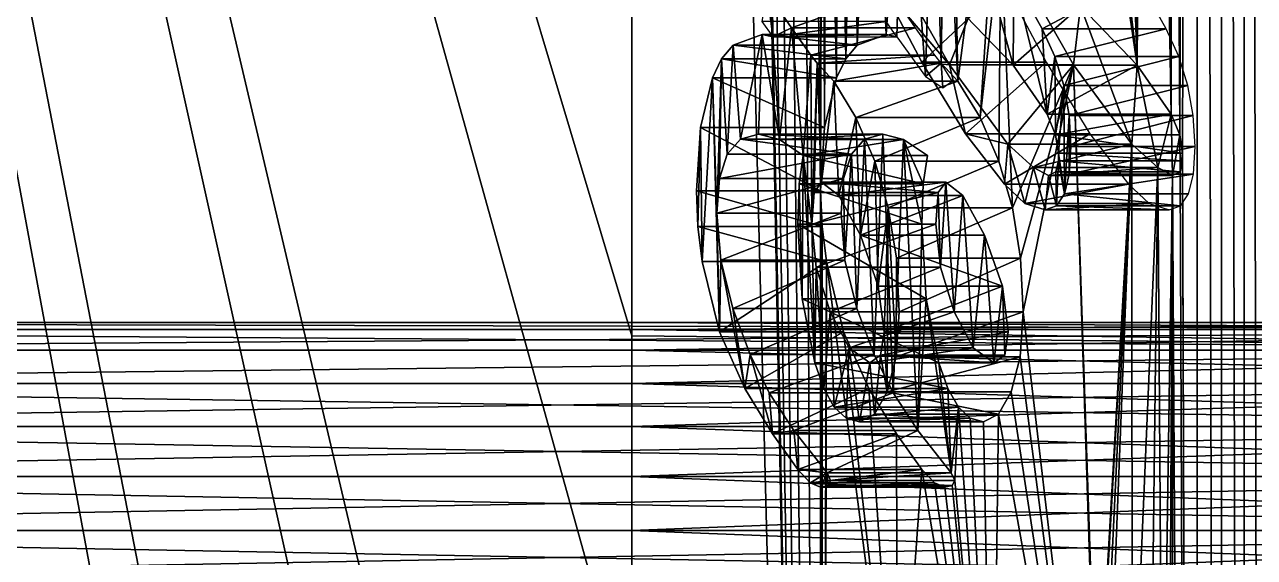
# Model space of a CAD drawing. Extents: x -32 to 32, y 0 to 66.2.
# Drawn here: x -14.38 to -5.51, y 27.93 to 31.77 of the extents above; entities that cross this region are included whole.
import ezdxf

# ---------------------------------------------------------------- set-up
doc = ezdxf.new("R2010")
doc.units = 0
doc.header["$MEASUREMENT"] = 0
doc.layers.add('STL2DXF', color=7, linetype='Continuous')

msp = doc.modelspace()

# ---------------------------------------------------------------- linework, layer by layer
at = {"layer": 'STL2DXF'}
for points in [[(-32, 0, 1), (0, 66.25, 1), (0, 0, 1)], [(0, 66.25, 1), (-32, 0, 1), (-32, 66.25, 1)], [(-21, 0, 20.125), (-10, 6.7224, 20.125), (-21, 66.25, 20.125)], [(-21, 66.25, 20.125), (-10, 6.7224, 20.125), (-10, 9.5276, 20.125)], [(-21, 66.25, 20.125), (-10, 9.5276, 20.125), (-10, 16.7224, 20.125)], [(-21, 66.25, 20.125), (-10, 16.7224, 20.125), (-10, 19.5276, 20.125)], [(-21, 66.25, 20.125), (-10, 19.5276, 20.125), (-10, 26.7224, 20.125)], [(-21, 66.25, 20.125), (-10, 26.7224, 20.125), (-10, 29.5276, 20.125)], [(-21, 66.25, 20.125), (-10, 29.5276, 20.125), (-10, 36.7224, 20.125)], [(-10, 0, 37.45), (-8.6315, 12.5972, 40.1869), (-10, 66.25, 37.45)], [(-10, 66.25, 37.45), (-8.6315, 12.5972, 40.1869), (-9.322, 49.4532, 38.8059)], [(-10, 66.25, 37.45), (-10, 48.125, 22.125), (-10, 0, 37.45)], [(-5.926, 66.0216, 45.598), (-6.1057, 54.7332, 45.2386), (-6.051, 30.9763, 45.348)], [(-5.926, 66.0216, 45.598), (-6.051, 30.9763, 45.348), (-6.0306, 30.8452, 45.3889)], [(-5.926, 66.0216, 45.598), (-6.0306, 30.8452, 45.3889), (-5.926, 0.2284, 45.598)], [(-5.926, 66.0216, 45.598), (-5.926, 0.2284, 45.598), (-5.75, 0.4019, 45.95)], [(-5.926, 66.0216, 45.598), (-5.75, 0.4019, 45.95), (-5.75, 65.8481, 45.95)], [(-5.75, 65.8481, 45.95), (-5.75, 0.4019, 45.95), (-5.5869, 0.6199, 46.2763)], [(-5.75, 65.8481, 45.95), (-5.5869, 0.6199, 46.2763), (-5.5869, 65.6301, 46.2763)], [(-5.5869, 65.6301, 46.2763), (-5.5869, 0.6199, 46.2763), (-5.4393, 0.8787, 46.5713)], [(-5.5869, 65.6301, 46.2763), (-5.4393, 0.8787, 46.5713), (-5.4393, 65.3713, 46.5713)], [(-6.1057, 53.7172, 45.2386), (-6.051, 30.9763, 45.348), (-6.1057, 54.7332, 45.2386)], [(-6.1057, 48.5172, 45.2386), (-6.051, 30.9763, 45.348), (-6.1057, 53.7172, 45.2386)], [(-9.322, 49.4532, 38.8059), (-8.6315, 12.5972, 40.1869), (-9.2997, 49.0552, 38.8506)], [(-9.2997, 49.0552, 38.8506), (-8.6315, 12.5972, 40.1869), (-9.2326, 48.6612, 38.9848)], [(-9.2326, 48.6612, 38.9848), (-8.6315, 12.5972, 40.1869), (-9.1315, 48.3012, 39.1869)], [(-6.1057, 42.5972, 45.2386), (-6.051, 30.9763, 45.348), (-6.1057, 48.5172, 45.2386)], [(-9.1315, 48.3012, 39.1869), (-8.6315, 12.5972, 40.1869), (-9.0001, 48.0052, 39.4499)], [(-10, 38.125, 22.125), (-10, 0, 37.45), (-10, 48.125, 22.125)], [(-9.0001, 48.0052, 39.4499), (-8.6315, 12.5972, 40.1869), (-8.8274, 47.7572, 39.7951)], [(-8.8274, 47.7572, 39.7951), (-8.6315, 12.5972, 40.1869), (-8.6387, 30.5732, 40.1726)], [(-8.6244, 39.0132, 40.2012), (-8.8274, 47.7572, 39.7951), (-8.6387, 30.5732, 40.1726)], [(-6.1057, 40.7812, 45.2386), (-6.051, 30.9763, 45.348), (-6.1057, 42.5972, 45.2386)], [(-6.2926, 41.1572, 44.8648), (-6.4742, 37.2852, 44.5016), (-6.3579, 31.4792, 44.7342)], [(-6.2926, 41.1572, 44.8648), (-6.3579, 31.4792, 44.7342), (-6.1124, 31.1257, 45.2252)], [(-6.2926, 41.1572, 44.8648), (-6.1124, 31.1257, 45.2252), (-6.1057, 40.7812, 45.2386)], [(-6.1057, 40.7812, 45.2386), (-6.1124, 31.1257, 45.2252), (-6.051, 30.9763, 45.348)], [(-8.6244, 39.0132, 40.2012), (-8.6387, 30.5732, 40.1726), (-8.6244, 35.0132, 40.2012)], [(-10, 18.125, 22.125), (-10, 0, 37.45), (-10, 38.125, 22.125)], [(-10, 37.7368, 22.0739), (-10, 28.125, 22.125), (-10, 38.125, 22.125)], [(-10, 38.125, 22.125), (-10, 28.125, 22.125), (-10, 18.125, 22.125)], [(-10, 37.375, 21.924), (-10, 28.5132, 22.0739), (-10, 37.7368, 22.0739)], [(-10, 37.7368, 22.0739), (-10, 28.5132, 22.0739), (-10, 28.125, 22.125)], [(-10, 37.0643, 21.6857), (-10, 28.875, 21.924), (-10, 37.375, 21.924)], [(-10, 37.375, 21.924), (-10, 28.875, 21.924), (-10, 28.5132, 22.0739)], [(-6.4831, 37.1312, 44.4837), (-6.3579, 31.4792, 44.7342), (-6.4742, 37.2852, 44.5016)], [(-10, 36.826, 21.375), (-10, 29.424, 21.375), (-10, 37.0643, 21.6857)], [(-10, 37.0643, 21.6857), (-10, 29.424, 21.375), (-10, 29.1857, 21.6857)], [(-10, 37.0643, 21.6857), (-10, 29.1857, 21.6857), (-10, 28.875, 21.924)], [(-6.51, 37.0212, 44.4301), (-6.3579, 31.4792, 44.7342), (-6.4831, 37.1312, 44.4837)], [(-6.5529, 33.1652, 44.3442), (-6.3579, 31.4792, 44.7342), (-6.5511, 36.9552, 44.3478)], [(-6.5511, 36.9552, 44.3478), (-6.3579, 31.4792, 44.7342), (-6.51, 37.0212, 44.4301)], [(-10, 36.6761, 21.0132), (-10, 29.424, 21.375), (-10, 36.826, 21.375)], [(-10, 29.5739, 20.2368), (-10, 36.7224, 20.125), (-10, 29.5276, 20.125)], [(-10, 36.7224, 20.125), (-10, 29.5739, 20.2368), (-10, 36.6761, 20.2368)], [(-10, 36.6761, 20.2368), (-10, 29.5739, 20.2368), (-10, 29.625, 20.625)], [(-10, 36.6761, 20.2368), (-10, 29.625, 20.625), (-10, 36.625, 20.625)], [(-10, 36.625, 20.625), (-10, 29.5739, 21.0132), (-10, 36.6761, 21.0132)], [(-10, 36.6761, 21.0132), (-10, 29.5739, 21.0132), (-10, 29.424, 21.375)], [(-10, 36.625, 20.625), (-10, 29.625, 20.625), (-10, 29.5739, 21.0132)], [(-8.6101, 31.0292, 40.2298), (-8.6244, 35.0132, 40.2012), (-8.6387, 30.5732, 40.1726)], [(-8.6244, 35.0132, 40.2012), (-8.6101, 31.0292, 40.2298), (-8.5967, 34.7512, 40.2567)], [(-8.5967, 34.7512, 40.2567), (-8.6101, 31.0292, 40.2298), (-8.5242, 31.3892, 40.4016)], [(-8.5967, 34.7512, 40.2567), (-8.5242, 31.3892, 40.4016), (-8.5135, 34.4612, 40.423)], [(-8.5135, 34.4612, 40.423), (-8.5242, 31.3892, 40.4016), (-8.4576, 31.5257, 40.5348)], [(-8.5135, 34.4612, 40.423), (-8.4576, 31.5257, 40.5348), (-8.3981, 34.1792, 40.6538)], [(-8.3981, 34.1792, 40.6538), (-8.4576, 31.5257, 40.5348), (-8.3757, 31.6232, 40.6985)], [(-8.3981, 34.1792, 40.6538), (-8.3757, 31.6232, 40.6985), (-8.2738, 33.9412, 40.9024)], [(-7.2863, 34.1572, 42.8773), (-7.687, 33.3252, 42.0759), (-7.6492, 31.3637, 42.1515)], [(-7.2863, 34.1572, 42.8773), (-7.6492, 31.3637, 42.1515), (-7.4903, 31.1012, 42.4695)], [(-7.2863, 34.1572, 42.8773), (-7.4903, 31.1012, 42.4695), (-7.34, 32.4052, 42.77)], [(-8.2738, 33.9412, 40.9024), (-8.3757, 31.6232, 40.6985), (-8.1664, 31.7012, 41.1171)], [(-8.2738, 33.9412, 40.9024), (-8.1664, 31.7012, 41.1171), (-8.0358, 33.5841, 41.3783)], [(-8.0358, 33.5841, 41.3783), (-8.1664, 31.7012, 41.1171), (-8.0888, 31.6849, 41.2724)], [(-8.0358, 33.5841, 41.3783), (-8.0888, 31.6849, 41.2724), (-7.8838, 31.3972, 41.6824)], [(-8.0358, 33.5841, 41.3783), (-7.8838, 31.3972, 41.6824), (-7.8284, 33.3217, 41.7933)], [(-7.8284, 33.3217, 41.7933), (-7.8838, 31.3972, 41.6824), (-7.7693, 31.4932, 41.9114)], [(-7.7693, 31.4932, 41.9114), (-7.7443, 33.2772, 41.9614), (-7.8284, 33.3217, 41.7933)], [(-7.7443, 33.2772, 41.9614), (-7.6492, 31.3637, 42.1515), (-7.687, 33.3252, 42.0759)], [(-6.6374, 33.3672, 44.1752), (-6.7671, 31.9057, 43.9158), (-6.3579, 31.4792, 44.7342)], [(-6.6374, 33.3672, 44.1752), (-6.3579, 31.4792, 44.7342), (-6.5529, 33.1652, 44.3442)], [(-7.7443, 33.2772, 41.9614), (-7.7693, 31.4932, 41.9114), (-7.6492, 31.3637, 42.1515)], [(-7.5153, 32.4452, 44.6555), (-7.6615, 31.9057, 44.363), (-7.2523, 31.4792, 45.1814)], [(-7.5153, 32.4452, 44.6555), (-7.2523, 31.4792, 45.1814), (-7.247, 32.1092, 45.1921)], [(-7.7103, 31.4832, 44.2655), (-7.34, 32.4052, 42.77), (-8.2344, 32.4052, 43.2172)], [(-8.2344, 32.4052, 43.2172), (-8.2058, 32.0632, 43.2745), (-7.7103, 31.4832, 44.2655)], [(-7.34, 32.4052, 42.77), (-7.7103, 31.4832, 44.2655), (-6.8159, 31.4832, 43.8183)], [(-7.34, 32.4052, 42.77), (-7.4903, 31.1012, 42.4695), (-7.3541, 30.7887, 42.7418)], [(-7.2568, 30.4512, 42.9364), (-7.34, 32.4052, 42.77), (-7.3541, 30.7887, 42.7418)], [(-7.34, 32.4052, 42.77), (-7.2568, 30.4512, 42.9364), (-6.8159, 31.4832, 43.8183)], [(-6.8159, 31.4832, 43.8183), (-6.7671, 31.9057, 43.9158), (-7.34, 32.4052, 42.77)], [(-7.247, 32.1092, 45.1921), (-7.2523, 31.4792, 45.1814), (-7.0068, 31.1257, 45.6724)], [(-7.043, 31.7412, 45.6), (-6.3525, 32.1092, 44.7449), (-7.247, 32.1092, 45.1921)], [(-7.247, 32.1092, 45.1921), (-7.0068, 31.1257, 45.6724), (-7.043, 31.7412, 45.6)], [(-6.3525, 32.1092, 44.7449), (-7.043, 31.7412, 45.6), (-6.1486, 31.7412, 45.1528)], [(-9.0251, 32.0052, 41.6359), (-9.0618, 31.7952, 41.5625), (-8.9832, 31.6849, 41.7196)], [(-8.8498, 31.7492, 41.9865), (-8.1307, 32.0052, 41.1887), (-9.0251, 32.0052, 41.6359)], [(-9.0251, 32.0052, 41.6359), (-8.9832, 31.6849, 41.7196), (-8.8498, 31.7492, 41.9865)], [(-8.1307, 32.0052, 41.1887), (-8.8498, 31.7492, 41.9865), (-7.9554, 31.7492, 41.5393)], [(-7.3114, 32.0632, 42.8273), (-7.9088, 31.5012, 43.8684), (-8.2058, 32.0632, 43.2745)], [(-7.7103, 31.4832, 44.2655), (-8.2058, 32.0632, 43.2745), (-7.9088, 31.5012, 43.8684)], [(-7.9088, 31.5012, 43.8684), (-7.3114, 32.0632, 42.8273), (-7.0144, 31.5012, 43.4212)], [(-6.7671, 31.9057, 43.9158), (-7.2523, 31.4792, 45.1814), (-7.6615, 31.9057, 44.363)], [(-7.2523, 31.4792, 45.1814), (-6.7671, 31.9057, 43.9158), (-6.3579, 31.4792, 44.7342)], [(-6.7671, 31.9057, 43.9158), (-6.8159, 31.4832, 43.8183), (-6.3955, 30.9092, 44.659)], [(-6.7671, 31.9057, 43.9158), (-6.3955, 30.9092, 44.659), (-6.3579, 31.4792, 44.7342)], [(-8.9832, 31.6849, 41.7196), (-8.1673, 31.7952, 41.1153), (-9.0618, 31.7952, 41.5625)], [(-8.1673, 31.7952, 41.1153), (-8.9832, 31.6849, 41.7196), (-8.0888, 31.6849, 41.2724)], [(-8.8498, 31.7492, 41.9865), (-8.9832, 31.6849, 41.7196), (-8.9357, 30.9432, 41.8148)], [(-8.8498, 31.7492, 41.9865), (-8.9357, 30.9432, 41.8148), (-8.7639, 30.8292, 42.1582)], [(-8.7094, 31.5512, 42.2673), (-7.9554, 31.7492, 41.5393), (-8.8498, 31.7492, 41.9865)], [(-8.8498, 31.7492, 41.9865), (-8.7639, 30.8292, 42.1582), (-8.7094, 31.5512, 42.2673)], [(-7.9554, 31.7492, 41.5393), (-8.7094, 31.5512, 42.2673), (-7.8149, 31.5512, 41.8201)], [(-6.9523, 31.5412, 45.7815), (-6.1486, 31.7412, 45.1528), (-7.043, 31.7412, 45.6)], [(-7.043, 31.7412, 45.6), (-7.0068, 31.1257, 45.6724), (-6.9523, 31.5412, 45.7815)], [(-6.1486, 31.7412, 45.1528), (-6.9523, 31.5412, 45.7815), (-6.0578, 31.5412, 45.3343)], [(-9.0609, 31.7012, 41.5643), (-8.3757, 31.6232, 40.6985), (-9.2702, 31.6232, 41.1457)], [(-9.2702, 31.6232, 41.1457), (-9.2174, 30.9457, 41.2513), (-9.0609, 31.7012, 41.5643)], [(-9.0609, 31.7012, 41.5643), (-9.2174, 30.9457, 41.2513), (-9.0859, 30.9812, 41.5142)], [(-9.0609, 31.7012, 41.5643), (-9.0859, 30.9812, 41.5142), (-8.9357, 30.9432, 41.8148)], [(-8.3757, 31.6232, 40.6985), (-9.0609, 31.7012, 41.5643), (-8.1664, 31.7012, 41.1171)], [(-8.9832, 31.6849, 41.7196), (-8.1664, 31.7012, 41.1171), (-9.0609, 31.7012, 41.5643)], [(-9.0609, 31.7012, 41.5643), (-8.9357, 30.9432, 41.8148), (-8.9832, 31.6849, 41.7196)], [(-8.1664, 31.7012, 41.1171), (-8.9832, 31.6849, 41.7196), (-8.0888, 31.6849, 41.2724)], [(-9.2702, 31.6232, 41.1457), (-8.4576, 31.5257, 40.5348), (-9.352, 31.5257, 40.9821)], [(-9.352, 31.5257, 40.9821), (-9.3113, 30.8392, 41.0634), (-9.2702, 31.6232, 41.1457)], [(-9.2702, 31.6232, 41.1457), (-9.3113, 30.8392, 41.0634), (-9.2174, 30.9457, 41.2513)], [(-8.4576, 31.5257, 40.5348), (-9.2702, 31.6232, 41.1457), (-8.3757, 31.6232, 40.6985)], [(-8.7639, 30.8292, 42.1582), (-8.7031, 30.3332, 42.2799), (-8.7094, 31.5512, 42.2673)], [(-8.6637, 31.4932, 42.3586), (-7.8149, 31.5512, 41.8201), (-8.7094, 31.5512, 42.2673)], [(-8.7031, 30.3332, 42.2799), (-8.6637, 31.4932, 42.3586), (-8.7094, 31.5512, 42.2673)], [(-7.8149, 31.5512, 41.8201), (-8.6637, 31.4932, 42.3586), (-7.7693, 31.4932, 41.9114)], [(-9.352, 31.5257, 40.9821), (-8.5242, 31.3892, 40.4016), (-9.4186, 31.3892, 40.8488)], [(-9.3864, 30.4132, 40.9132), (-9.352, 31.5257, 40.9821), (-9.4186, 31.3892, 40.8488)], [(-9.352, 31.5257, 40.9821), (-9.3864, 30.4132, 40.9132), (-9.3677, 30.6617, 40.9507)], [(-9.352, 31.5257, 40.9821), (-9.3677, 30.6617, 40.9507), (-9.3113, 30.8392, 41.0634)], [(-8.5242, 31.3892, 40.4016), (-9.352, 31.5257, 40.9821), (-8.4576, 31.5257, 40.5348)], [(-8.6637, 31.4932, 42.3586), (-8.7031, 30.3332, 42.2799), (-8.6852, 30.5612, 42.3156)], [(-8.6637, 31.4932, 42.3586), (-8.6852, 30.5612, 42.3156), (-8.6315, 30.6372, 42.423)], [(-8.5437, 31.3637, 42.5987), (-7.7693, 31.4932, 41.9114), (-8.6637, 31.4932, 42.3586)], [(-8.6637, 31.4932, 42.3586), (-8.6315, 30.6372, 42.423), (-8.5437, 31.3637, 42.5987)], [(-7.7693, 31.4932, 41.9114), (-8.5437, 31.3637, 42.5987), (-7.6492, 31.3637, 42.1515)], [(-7.0144, 31.5012, 43.4212), (-7.594, 30.9852, 44.498), (-7.9088, 31.5012, 43.8684)], [(-7.7103, 31.4832, 44.2655), (-7.9088, 31.5012, 43.8684), (-7.594, 30.9852, 44.498)], [(-7.7693, 31.4932, 41.9114), (-7.8838, 31.3972, 41.6824), (-7.7586, 31.3172, 41.9328)], [(-7.7693, 31.4932, 41.9114), (-7.7586, 31.3172, 41.9328), (-7.6906, 31.3652, 42.0688)], [(-7.2899, 30.9092, 45.1063), (-6.8159, 31.4832, 43.8183), (-7.7103, 31.4832, 44.2655)], [(-7.7103, 31.4832, 44.2655), (-7.594, 30.9852, 44.498), (-7.2899, 30.9092, 45.1063)], [(-7.594, 30.9852, 44.498), (-7.0144, 31.5012, 43.4212), (-6.6996, 30.9852, 44.0508)], [(-6.8159, 31.4832, 43.8183), (-7.2899, 30.9092, 45.1063), (-6.3955, 30.9092, 44.659)], [(-6.8159, 31.4832, 43.8183), (-7.2568, 30.4512, 42.9364), (-7.1985, 30.0887, 43.0531)], [(-6.3579, 31.4792, 44.7342), (-7.0068, 31.1257, 45.6724), (-7.2523, 31.4792, 45.1814)], [(-6.8159, 31.4832, 43.8183), (-7.1985, 30.0887, 43.0531), (-7.179, 29.7012, 43.092)], [(-7.179, 29.7012, 43.092), (-6.5985, 24.7512, 44.253), (-6.8159, 31.4832, 43.8183)], [(-6.9523, 31.5412, 45.7815), (-7.0068, 31.1257, 45.6724), (-6.9454, 30.9763, 45.7952)], [(-7.0068, 31.1257, 45.6724), (-6.3579, 31.4792, 44.7342), (-6.1124, 31.1257, 45.2252)], [(-6.8874, 31.3332, 45.9112), (-6.0578, 31.5412, 45.3343), (-6.9523, 31.5412, 45.7815)], [(-6.9523, 31.5412, 45.7815), (-6.9454, 30.9763, 45.7952), (-6.8874, 31.3332, 45.9112)], [(-6.0578, 31.5412, 45.3343), (-6.8874, 31.3332, 45.9112), (-5.993, 31.3332, 45.464)], [(-6.6495, 26.5252, 44.151), (-6.3955, 30.9092, 44.659), (-6.8159, 31.4832, 43.8183)], [(-6.8159, 31.4832, 43.8183), (-6.5985, 24.7512, 44.253), (-6.6495, 26.5252, 44.151)], [(-6.3579, 31.4792, 44.7342), (-6.3955, 30.9092, 44.659), (-6.2094, 30.7412, 45.0311)], [(-6.3579, 31.4792, 44.7342), (-6.2094, 30.7412, 45.0311), (-6.1124, 31.1257, 45.2252)], [(-9.4186, 31.3892, 40.8488), (-8.6101, 31.0292, 40.2298), (-9.5045, 31.0292, 40.6771)], [(-9.5045, 31.0292, 40.6771), (-9.492, 30.0632, 40.7021), (-9.4186, 31.3892, 40.8488)], [(-9.4186, 31.3892, 40.8488), (-9.492, 30.0632, 40.7021), (-9.3686, 29.5572, 40.949)], [(-8.6101, 31.0292, 40.2298), (-9.4186, 31.3892, 40.8488), (-8.5242, 31.3892, 40.4016)], [(-9.4186, 31.3892, 40.8488), (-9.3686, 29.5572, 40.949), (-9.3864, 30.4132, 40.9132)], [(-8.5437, 31.3637, 42.5987), (-8.6315, 30.6372, 42.423), (-8.5081, 30.5412, 42.6698)], [(-8.3847, 31.1012, 42.9167), (-7.6492, 31.3637, 42.1515), (-8.5437, 31.3637, 42.5987)], [(-8.5437, 31.3637, 42.5987), (-8.5081, 30.5412, 42.6698), (-8.3847, 31.1012, 42.9167)], [(-7.6492, 31.3637, 42.1515), (-8.3847, 31.1012, 42.9167), (-7.4903, 31.1012, 42.4695)], [(-6.8874, 31.3332, 45.9112), (-6.9454, 30.9763, 45.7952), (-6.925, 30.8452, 45.8361)], [(-6.925, 30.8452, 45.8361), (-6.882, 30.5512, 45.922), (-6.8874, 31.3332, 45.9112)], [(-6.8485, 31.1172, 45.9891), (-5.993, 31.3332, 45.464), (-6.8874, 31.3332, 45.9112)], [(-6.8874, 31.3332, 45.9112), (-6.882, 30.5512, 45.922), (-6.8485, 31.1172, 45.9891)], [(-5.993, 31.3332, 45.464), (-6.8485, 31.1172, 45.9891), (-5.9541, 31.1172, 45.5418)], [(-6.1124, 31.1257, 45.2252), (-6.9454, 30.9763, 45.7952), (-7.0068, 31.1257, 45.6724)], [(-6.9454, 30.9763, 45.7952), (-6.1124, 31.1257, 45.2252), (-6.051, 30.9763, 45.348)], [(-6.8485, 31.1172, 45.9891), (-6.882, 30.5512, 45.922), (-6.8472, 30.6937, 45.9917)], [(-6.8355, 30.8932, 46.015), (-5.9541, 31.1172, 45.5418), (-6.8485, 31.1172, 45.9891)], [(-6.8485, 31.1172, 45.9891), (-6.8472, 30.6937, 45.9917), (-6.8355, 30.8932, 46.015)], [(-5.9541, 31.1172, 45.5418), (-6.8355, 30.8932, 46.015), (-5.9411, 30.8932, 45.5678)], [(-6.1124, 31.1257, 45.2252), (-6.2094, 30.7412, 45.0311), (-6.1021, 30.6852, 45.2458)], [(-6.1124, 31.1257, 45.2252), (-6.1021, 30.6852, 45.2458), (-6.051, 30.9763, 45.348)], [(-9.5045, 31.0292, 40.6771), (-8.6387, 30.5732, 40.1726), (-9.5331, 30.5732, 40.6198)], [(-9.5228, 30.3177, 40.6404), (-9.5045, 31.0292, 40.6771), (-9.5331, 30.5732, 40.6198)], [(-9.5045, 31.0292, 40.6771), (-9.5228, 30.3177, 40.6404), (-9.492, 30.0632, 40.7021)], [(-8.6387, 30.5732, 40.1726), (-9.5045, 31.0292, 40.6771), (-8.6101, 31.0292, 40.2298)], [(-8.3847, 31.1012, 42.9167), (-8.5081, 30.5412, 42.6698), (-8.3525, 30.2532, 42.9811)], [(-8.2485, 30.7887, 43.1891), (-7.4903, 31.1012, 42.4695), (-8.3847, 31.1012, 42.9167)], [(-8.3847, 31.1012, 42.9167), (-8.3525, 30.2532, 42.9811), (-8.2485, 30.7887, 43.1891)], [(-7.4903, 31.1012, 42.4695), (-8.2485, 30.7887, 43.1891), (-7.3541, 30.7887, 42.7418)], [(-8.4169, 30.8392, 40.6162), (-9.2174, 30.9457, 41.2513), (-9.3113, 30.8392, 41.0634)], [(-8.323, 30.9457, 40.8041), (-9.0859, 30.9812, 41.5142), (-9.2174, 30.9457, 41.2513)], [(-9.2174, 30.9457, 41.2513), (-8.4169, 30.8392, 40.6162), (-8.323, 30.9457, 40.8041)], [(-8.1915, 30.9812, 41.067), (-8.9357, 30.9432, 41.8148), (-9.0859, 30.9812, 41.5142)], [(-9.0859, 30.9812, 41.5142), (-8.323, 30.9457, 40.8041), (-8.1915, 30.9812, 41.067)], [(-8.9357, 30.9432, 41.8148), (-8.1915, 30.9812, 41.067), (-8.0412, 30.9432, 41.3675)], [(-8.0412, 30.9432, 41.3675), (-8.7639, 30.8292, 42.1582), (-8.9357, 30.9432, 41.8148)], [(-8.7639, 30.8292, 42.1582), (-8.0412, 30.9432, 41.3675), (-7.8695, 30.8292, 41.711)], [(-8.4169, 30.8392, 40.6162), (-8.3775, 29.7252, 40.6949), (-8.323, 30.9457, 40.8041)], [(-8.323, 30.9457, 40.8041), (-8.3775, 29.7252, 40.6949), (-8.2532, 29.3932, 40.9436)], [(-8.323, 30.9457, 40.8041), (-8.2532, 29.3932, 40.9436), (-8.1915, 30.9812, 41.067)], [(-8.1915, 30.9812, 41.067), (-8.2532, 29.3932, 40.9436), (-8.1164, 29.1172, 41.2173)], [(-8.1915, 30.9812, 41.067), (-8.1164, 29.1172, 41.2173), (-8.0412, 30.9432, 41.3675)], [(-8.0412, 30.9432, 41.3675), (-8.1164, 29.1172, 41.2173), (-7.9384, 28.8452, 41.5733)], [(-8.0412, 30.9432, 41.3675), (-7.9384, 28.8452, 41.5733), (-7.9088, 30.3332, 41.6323)], [(-8.0412, 30.9432, 41.3675), (-7.9088, 30.3332, 41.6323), (-7.899, 30.6252, 41.652)], [(-8.0412, 30.9432, 41.3675), (-7.899, 30.6252, 41.652), (-7.8695, 30.8292, 41.711)], [(-6.6996, 30.9852, 44.0508), (-7.3149, 30.6212, 45.0562), (-7.594, 30.9852, 44.498)], [(-7.2899, 30.9092, 45.1063), (-7.594, 30.9852, 44.498), (-7.3149, 30.6212, 45.0562)], [(-7.3149, 30.6212, 45.0562), (-6.6996, 30.9852, 44.0508), (-6.4205, 30.6212, 44.609)], [(-6.9454, 30.9763, 45.7952), (-6.0306, 30.8452, 45.3889), (-6.925, 30.8452, 45.8361)], [(-6.0306, 30.8452, 45.3889), (-6.9454, 30.9763, 45.7952), (-6.051, 30.9763, 45.348)], [(-6.051, 30.9763, 45.348), (-6.1021, 30.6852, 45.2458), (-6.0484, 30.7112, 45.3531)], [(-6.051, 30.9763, 45.348), (-6.0484, 30.7112, 45.3531), (-6.0306, 30.8452, 45.3889)], [(-7.2899, 30.9092, 45.1063), (-7.3149, 30.6212, 45.0562), (-7.1665, 30.4832, 45.3531)], [(-7.1039, 30.7412, 45.4783), (-6.3955, 30.9092, 44.659), (-7.2899, 30.9092, 45.1063)], [(-7.2899, 30.9092, 45.1063), (-7.1665, 30.4832, 45.3531), (-7.1039, 30.7412, 45.4783)], [(-6.3955, 30.9092, 44.659), (-7.1039, 30.7412, 45.4783), (-6.2094, 30.7412, 45.0311)], [(-6.925, 30.8452, 45.8361), (-6.0306, 30.7892, 45.3889), (-6.925, 30.7892, 45.8361)], [(-6.0306, 30.7892, 45.3889), (-6.925, 30.8452, 45.8361), (-6.0306, 30.8452, 45.3889)], [(-6.925, 30.7892, 45.8361), (-6.882, 30.5512, 45.922), (-6.925, 30.8452, 45.8361)], [(-5.9411, 30.8932, 45.5678), (-6.8472, 30.6937, 45.9917), (-5.9527, 30.6937, 45.5445)], [(-6.8472, 30.6937, 45.9917), (-5.9411, 30.8932, 45.5678), (-6.8355, 30.8932, 46.015)], [(-6.3955, 30.9092, 44.659), (-6.6495, 26.5252, 44.151), (-6.6379, 26.5792, 44.1743)], [(-6.3955, 30.9092, 44.659), (-6.6379, 26.5792, 44.1743), (-6.603, 26.5972, 44.244)], [(-6.3955, 30.9092, 44.659), (-6.603, 26.5972, 44.244), (-6.5672, 26.5812, 44.3156)], [(-6.3955, 30.9092, 44.659), (-6.5672, 26.5812, 44.3156), (-6.3928, 26.3952, 44.6644)], [(-6.3955, 30.9092, 44.659), (-6.3928, 26.3952, 44.6644), (-6.2094, 30.7412, 45.0311)], [(-6.0306, 30.8452, 45.3889), (-6.0484, 30.7112, 45.3531), (-6.0306, 30.7892, 45.3889)], [(-6.0306, 30.7892, 45.3889), (-5.926, 0.2284, 45.598), (-6.0306, 30.8452, 45.3889)], [(-8.4169, 30.8392, 40.6162), (-9.3677, 30.6617, 40.9507), (-8.4732, 30.6617, 40.5035)], [(-9.3677, 30.6617, 40.9507), (-8.4169, 30.8392, 40.6162), (-9.3113, 30.8392, 41.0634)], [(-8.7639, 30.8292, 42.1582), (-7.899, 30.6252, 41.652), (-8.7934, 30.6252, 42.0992)], [(-8.7934, 30.6252, 42.0992), (-8.7729, 29.7952, 42.1403), (-8.7639, 30.8292, 42.1582)], [(-8.7639, 30.8292, 42.1582), (-8.7729, 29.7952, 42.1403), (-8.6816, 29.3332, 42.3228)], [(-7.899, 30.6252, 41.652), (-8.7639, 30.8292, 42.1582), (-7.8695, 30.8292, 41.711)], [(-8.7639, 30.8292, 42.1582), (-8.6816, 29.3332, 42.3228), (-8.7031, 30.3332, 42.2799)], [(-8.4732, 30.6617, 40.5035), (-8.4634, 30.0732, 40.5232), (-8.4169, 30.8392, 40.6162)], [(-8.4169, 30.8392, 40.6162), (-8.4634, 30.0732, 40.5232), (-8.3775, 29.7252, 40.6949)], [(-8.2485, 30.7887, 43.1891), (-8.3525, 30.2532, 42.9811), (-8.2237, 29.8872, 43.2387)], [(-8.1512, 30.4512, 43.3836), (-7.3541, 30.7887, 42.7418), (-8.2485, 30.7887, 43.1891)], [(-8.2485, 30.7887, 43.1891), (-8.2237, 29.8872, 43.2387), (-8.1512, 30.4512, 43.3836)], [(-7.3541, 30.7887, 42.7418), (-8.1512, 30.4512, 43.3836), (-7.2568, 30.4512, 42.9364)], [(-6.925, 30.7892, 45.8361), (-6.0484, 30.7112, 45.3531), (-6.9429, 30.7112, 45.8003)], [(-6.9429, 30.7112, 45.8003), (-6.9402, 30.4657, 45.8057), (-6.925, 30.7892, 45.8361)], [(-6.925, 30.7892, 45.8361), (-6.9402, 30.4657, 45.8057), (-6.882, 30.5512, 45.922)], [(-6.0484, 30.7112, 45.3531), (-6.925, 30.7892, 45.8361), (-6.0306, 30.7892, 45.3889)], [(-6.0484, 30.7112, 45.3531), (-5.926, 0.2284, 45.598), (-6.0306, 30.7892, 45.3889)], [(-7.1039, 30.7412, 45.4783), (-7.1665, 30.4832, 45.3531), (-7.0216, 30.4372, 45.6429)], [(-6.9965, 30.6852, 45.693), (-6.2094, 30.7412, 45.0311), (-7.1039, 30.7412, 45.4783)], [(-7.1039, 30.7412, 45.4783), (-7.0216, 30.4372, 45.6429), (-6.9965, 30.6852, 45.693)], [(-6.9965, 30.6852, 45.693), (-7.0216, 30.4372, 45.6429), (-6.9402, 30.4657, 45.8057)], [(-6.2094, 30.7412, 45.0311), (-6.9965, 30.6852, 45.693), (-6.1021, 30.6852, 45.2458)], [(-6.9429, 30.7112, 45.8003), (-6.1021, 30.6852, 45.2458), (-6.9965, 30.6852, 45.693)], [(-6.9965, 30.6852, 45.693), (-6.9402, 30.4657, 45.8057), (-6.9429, 30.7112, 45.8003)], [(-6.1021, 30.6852, 45.2458), (-6.9429, 30.7112, 45.8003), (-6.0484, 30.7112, 45.3531)], [(-5.9527, 30.6937, 45.5445), (-6.882, 30.5512, 45.922), (-5.9876, 30.5512, 45.4748)], [(-6.882, 30.5512, 45.922), (-5.9527, 30.6937, 45.5445), (-6.8472, 30.6937, 45.9917)], [(-6.2094, 30.7412, 45.0311), (-6.3928, 26.3952, 44.6644), (-6.2631, 26.1412, 44.9238)], [(-6.2094, 30.7412, 45.0311), (-6.2631, 26.1412, 44.9238), (-6.1763, 25.8572, 45.0973)], [(-6.2094, 30.7412, 45.0311), (-6.1763, 25.8572, 45.0973), (-6.1021, 30.6852, 45.2458)], [(-6.1021, 30.6852, 45.2458), (-6.1763, 25.8572, 45.0973), (-6.1307, 25.5812, 45.1885)], [(-6.1021, 30.6852, 45.2458), (-6.1307, 25.5812, 45.1885), (-6.1057, 24.8932, 45.2386)], [(-6.1057, 24.8932, 45.2386), (-5.926, 0.2284, 45.598), (-6.1021, 30.6852, 45.2458)], [(-6.1021, 30.6852, 45.2458), (-5.926, 0.2284, 45.598), (-6.0484, 30.7112, 45.3531)], [(-8.4732, 30.6617, 40.5035), (-9.3864, 30.4132, 40.9132), (-8.492, 30.4132, 40.466)], [(-9.3864, 30.4132, 40.9132), (-8.4732, 30.6617, 40.5035), (-9.3677, 30.6617, 40.9507)], [(-8.7934, 30.6252, 42.0992), (-7.9088, 30.3332, 41.6323), (-8.8033, 30.3332, 42.0795)], [(-8.7729, 29.7952, 42.1403), (-8.7934, 30.6252, 42.0992), (-8.8033, 30.3332, 42.0795)], [(-7.9088, 30.3332, 41.6323), (-8.7934, 30.6252, 42.0992), (-7.899, 30.6252, 41.652)], [(-7.7908, 30.5612, 41.8684), (-8.6315, 30.6372, 42.423), (-8.6852, 30.5612, 42.3156)], [(-8.6315, 30.6372, 42.423), (-7.7908, 30.5612, 41.8684), (-7.7371, 30.6372, 41.9758)], [(-7.7371, 30.6372, 41.9758), (-8.5081, 30.5412, 42.6698), (-8.6315, 30.6372, 42.423)], [(-8.5081, 30.5412, 42.6698), (-7.7371, 30.6372, 41.9758), (-7.6137, 30.5412, 42.2226)], [(-8.4634, 30.0732, 40.5232), (-8.4732, 30.6617, 40.5035), (-8.492, 30.4132, 40.466)], [(-7.7908, 30.5612, 41.8684), (-7.7756, 30.0232, 41.8988), (-7.7371, 30.6372, 41.9758)], [(-7.7371, 30.6372, 41.9758), (-7.7756, 30.0232, 41.8988), (-7.6763, 29.7012, 42.0974)], [(-7.7371, 30.6372, 41.9758), (-7.6763, 29.7012, 42.0974), (-7.6137, 30.5412, 42.2226)], [(-6.4205, 30.6212, 44.609), (-7.1665, 30.4832, 45.3531), (-7.3149, 30.6212, 45.0562)], [(-7.1665, 30.4832, 45.3531), (-6.4205, 30.6212, 44.609), (-6.272, 30.4832, 44.9059)], [(-9.5331, 30.5732, 40.6198), (-8.6284, 30.3177, 40.1932), (-9.5228, 30.3177, 40.6404)], [(-8.6284, 30.3177, 40.1932), (-9.5331, 30.5732, 40.6198), (-8.6387, 30.5732, 40.1726)], [(-7.7908, 30.5612, 41.8684), (-8.7031, 30.3332, 42.2799), (-7.8087, 30.3332, 41.8327)], [(-8.7031, 30.3332, 42.2799), (-7.7908, 30.5612, 41.8684), (-8.6852, 30.5612, 42.3156)], [(-8.6315, 12.5972, 40.1869), (-8.6284, 30.3177, 40.1932), (-8.6387, 30.5732, 40.1726)], [(-7.6137, 30.5412, 42.2226), (-8.3525, 30.2532, 42.9811), (-8.5081, 30.5412, 42.6698)], [(-8.3525, 30.2532, 42.9811), (-7.6137, 30.5412, 42.2226), (-7.4581, 30.2532, 42.5339)], [(-7.7756, 30.0232, 41.8988), (-7.7908, 30.5612, 41.8684), (-7.8087, 30.3332, 41.8327)], [(-7.6137, 30.5412, 42.2226), (-7.6763, 29.7012, 42.0974), (-7.5386, 29.4412, 42.3729)], [(-7.6137, 30.5412, 42.2226), (-7.5386, 29.4412, 42.3729), (-7.4581, 30.2532, 42.5339)], [(-6.0458, 30.4657, 45.3585), (-6.882, 30.5512, 45.922), (-6.9402, 30.4657, 45.8057)], [(-6.882, 30.5512, 45.922), (-6.0458, 30.4657, 45.3585), (-5.9876, 30.5512, 45.4748)], [(-9.3578, 30.0732, 40.9704), (-8.492, 30.4132, 40.466), (-9.3864, 30.4132, 40.9132)], [(-9.3864, 30.4132, 40.9132), (-9.3686, 29.5572, 40.949), (-9.3578, 30.0732, 40.9704)], [(-8.492, 30.4132, 40.466), (-9.3578, 30.0732, 40.9704), (-8.4634, 30.0732, 40.5232)], [(-8.1512, 30.4512, 43.3836), (-8.2237, 29.8872, 43.2387), (-8.1808, 29.5572, 43.3246)], [(-8.1512, 30.4512, 43.3836), (-8.1808, 29.5572, 43.3246), (-8.1593, 29.1252, 43.3675)], [(-8.1512, 30.4512, 43.3836), (-8.1593, 29.1252, 43.3675), (-8.0949, 29.3772, 43.4963)], [(-8.0929, 30.0887, 43.5003), (-7.2568, 30.4512, 42.9364), (-8.1512, 30.4512, 43.3836)], [(-8.1512, 30.4512, 43.3836), (-8.0949, 29.3772, 43.4963), (-8.0929, 30.0887, 43.5003)], [(-7.2568, 30.4512, 42.9364), (-8.0929, 30.0887, 43.5003), (-7.1985, 30.0887, 43.0531)], [(-6.272, 30.4832, 44.9059), (-7.0216, 30.4372, 45.6429), (-7.1665, 30.4832, 45.3531)], [(-7.0216, 30.4372, 45.6429), (-6.272, 30.4832, 44.9059), (-6.1272, 30.4372, 45.1957)], [(-6.1272, 30.4372, 45.1957), (-6.9402, 30.4657, 45.8057), (-7.0216, 30.4372, 45.6429)], [(-6.9402, 30.4657, 45.8057), (-6.1272, 30.4372, 45.1957), (-6.0458, 30.4657, 45.3585)], [(-9.5228, 30.3177, 40.6404), (-8.5976, 30.0632, 40.2549), (-9.492, 30.0632, 40.7021)], [(-8.5976, 30.0632, 40.2549), (-9.5228, 30.3177, 40.6404), (-8.6284, 30.3177, 40.1932)], [(-8.8033, 30.3332, 42.0795), (-7.8784, 29.7952, 41.6931), (-8.7729, 29.7952, 42.1403)], [(-7.8784, 29.7952, 41.6931), (-8.8033, 30.3332, 42.0795), (-7.9088, 30.3332, 41.6323)], [(-8.67, 30.0232, 42.3461), (-7.8087, 30.3332, 41.8327), (-8.7031, 30.3332, 42.2799)], [(-8.7031, 30.3332, 42.2799), (-8.6816, 29.3332, 42.3228), (-8.67, 30.0232, 42.3461)], [(-7.8087, 30.3332, 41.8327), (-8.67, 30.0232, 42.3461), (-7.7756, 30.0232, 41.8988)], [(-8.6284, 30.3177, 40.1932), (-8.6315, 12.5972, 40.1869), (-8.6244, 14.8692, 40.2012)], [(-8.6284, 30.3177, 40.1932), (-8.6244, 22.1412, 40.2012), (-8.5976, 30.0632, 40.2549)], [(-8.6244, 22.1412, 40.2012), (-8.6284, 30.3177, 40.1932), (-8.6244, 14.8692, 40.2012)], [(-7.9384, 28.8452, 41.5733), (-7.8784, 29.7952, 41.6931), (-7.9088, 30.3332, 41.6323)], [(-8.3525, 30.2532, 42.9811), (-7.3293, 29.8872, 42.7915), (-8.2237, 29.8872, 43.2387)], [(-7.3293, 29.8872, 42.7915), (-8.3525, 30.2532, 42.9811), (-7.4581, 30.2532, 42.5339)], [(-7.4581, 30.2532, 42.5339), (-7.5386, 29.4412, 42.3729), (-7.3901, 29.3332, 42.6698)], [(-7.4581, 30.2532, 42.5339), (-7.3901, 29.3332, 42.6698), (-7.3293, 29.8872, 42.7915)], [(-8.5976, 30.0632, 40.2549), (-9.3686, 29.5572, 40.949), (-9.492, 30.0632, 40.7021)], [(-9.3578, 30.0732, 40.9704), (-9.3686, 29.5572, 40.949), (-9.1861, 29.1492, 41.3139)], [(-9.3686, 29.5572, 40.949), (-8.5976, 30.0632, 40.2549), (-8.4741, 29.5572, 40.5017)], [(-9.272, 29.7252, 41.1422), (-8.4634, 30.0732, 40.5232), (-9.3578, 30.0732, 40.9704)], [(-9.3578, 30.0732, 40.9704), (-9.1861, 29.1492, 41.3139), (-9.272, 29.7252, 41.1422)], [(-8.4634, 30.0732, 40.5232), (-9.272, 29.7252, 41.1422), (-8.3775, 29.7252, 40.6949)], [(-8.5976, 30.0632, 40.2549), (-8.6244, 22.1412, 40.2012), (-8.6029, 26.4852, 40.2441)], [(-8.5976, 30.0632, 40.2549), (-8.6029, 26.4852, 40.2441), (-8.0859, 26.1372, 41.2781)], [(-8.5976, 30.0632, 40.2549), (-8.0859, 26.1372, 41.2781), (-8.4741, 29.5572, 40.5017)], [(-8.0929, 30.0887, 43.5003), (-8.0949, 29.3772, 43.4963), (-8.0734, 29.7012, 43.5392)], [(-8.0734, 29.7012, 43.5392), (-7.1985, 30.0887, 43.0531), (-8.0929, 30.0887, 43.5003)], [(-7.1985, 30.0887, 43.0531), (-8.0734, 29.7012, 43.5392), (-7.179, 29.7012, 43.092)], [(-8.67, 30.0232, 42.3461), (-8.6816, 29.3332, 42.3228), (-8.6159, 29.1477, 42.4543)], [(-8.5707, 29.7012, 42.5446), (-7.7756, 30.0232, 41.8988), (-8.67, 30.0232, 42.3461)], [(-8.67, 30.0232, 42.3461), (-8.6159, 29.1477, 42.4543), (-8.5707, 29.7012, 42.5446)], [(-7.7756, 30.0232, 41.8988), (-8.5707, 29.7012, 42.5446), (-7.6763, 29.7012, 42.0974)], [(-7.3293, 29.8872, 42.7915), (-8.1808, 29.5572, 43.3246), (-8.2237, 29.8872, 43.2387)], [(-8.1808, 29.5572, 43.3246), (-7.3293, 29.8872, 42.7915), (-7.2863, 29.5572, 42.8773)], [(-7.3293, 29.8872, 42.7915), (-7.3901, 29.3332, 42.6698), (-7.3123, 29.3892, 42.8255)], [(-7.3293, 29.8872, 42.7915), (-7.3123, 29.3892, 42.8255), (-7.2863, 29.5572, 42.8773)], [(-8.7729, 29.7952, 42.1403), (-7.7872, 29.3332, 41.8756), (-8.6816, 29.3332, 42.3228)], [(-7.7872, 29.3332, 41.8756), (-8.7729, 29.7952, 42.1403), (-7.8784, 29.7952, 41.6931)], [(-7.8784, 29.7952, 41.6931), (-7.9384, 28.8452, 41.5733), (-7.6978, 28.5412, 42.0545)], [(-7.8784, 29.7952, 41.6931), (-7.6978, 28.5412, 42.0545), (-7.7872, 29.3332, 41.8756)], [(-9.1476, 29.3932, 41.3908), (-8.3775, 29.7252, 40.6949), (-9.272, 29.7252, 41.1422)], [(-9.272, 29.7252, 41.1422), (-9.1861, 29.1492, 41.3139), (-9.1476, 29.3932, 41.3908)], [(-8.3775, 29.7252, 40.6949), (-9.1476, 29.3932, 41.3908), (-8.2532, 29.3932, 40.9436)], [(-8.5707, 29.7012, 42.5446), (-8.6159, 29.1477, 42.4543), (-8.5403, 29.0152, 42.6054)], [(-8.433, 29.4412, 42.8201), (-7.6763, 29.7012, 42.0974), (-8.5707, 29.7012, 42.5446)], [(-8.5707, 29.7012, 42.5446), (-8.5403, 29.0152, 42.6054), (-8.433, 29.4412, 42.8201)], [(-7.6763, 29.7012, 42.0974), (-8.433, 29.4412, 42.8201), (-7.5386, 29.4412, 42.3729)], [(-7.179, 29.7012, 43.092), (-8.0949, 29.3772, 43.4963), (-7.2005, 29.3772, 43.0491)], [(-8.0949, 29.3772, 43.4963), (-7.179, 29.7012, 43.092), (-8.0734, 29.7012, 43.5392)], [(-7.2005, 29.3772, 43.0491), (-6.5985, 24.7512, 44.253), (-7.179, 29.7012, 43.092)], [(-21, 29.625, 10.625), (0, 29.5739, 10.2368), (0, 29.625, 10.625)], [(0, 29.5739, 10.2368), (-21, 29.625, 10.625), (-21, 29.5739, 10.2368)], [(0, 29.5739, 11.0132), (-21, 29.625, 10.625), (0, 29.625, 10.625)], [(-21, 29.625, 10.625), (0, 29.5739, 11.0132), (-21, 29.5739, 11.0132)], [(-10, 29.625, 20.625), (0, 29.5739, 20.2368), (0, 29.625, 20.625)], [(0, 29.5739, 20.2368), (-10, 29.625, 20.625), (-10, 29.5739, 20.2368)], [(-10, 29.5739, 21.0132), (0, 29.625, 20.625), (0, 29.5739, 21.0132)], [(0, 29.625, 20.625), (-10, 29.5739, 21.0132), (-10, 29.625, 20.625)], [(-21, 29.424, 11.375), (0, 29.5739, 11.0132), (0, 29.424, 11.375)], [(0, 29.5739, 11.0132), (-21, 29.424, 11.375), (-21, 29.5739, 11.0132)], [(-21, 29.5739, 10.2368), (0, 29.424, 9.875), (0, 29.5739, 10.2368)], [(0, 29.424, 9.875), (-21, 29.5739, 10.2368), (-21, 29.424, 9.875)], [(-10, 29.5739, 20.2368), (0, 29.424, 19.875), (0, 29.5739, 20.2368)], [(0, 29.424, 19.875), (-10, 29.5739, 20.2368), (-10, 29.5276, 20.125)], [(-10, 29.424, 21.375), (0, 29.5739, 21.0132), (0, 29.424, 21.375)], [(0, 29.5739, 21.0132), (-10, 29.424, 21.375), (-10, 29.5739, 21.0132)], [(-10, 26.826, 19.875), (-10, 29.424, 19.875), (-10, 29.5276, 20.125)], [(-10, 26.826, 19.875), (-10, 29.5276, 20.125), (-10, 26.7224, 20.125)], [(-10, 29.424, 19.875), (0, 29.424, 19.875), (-10, 29.5276, 20.125)], [(-8.4741, 29.5572, 40.5017), (-9.1861, 29.1492, 41.3139), (-9.3686, 29.5572, 40.949)], [(-9.1861, 29.1492, 41.3139), (-8.4741, 29.5572, 40.5017), (-8.2917, 29.1492, 40.8667)], [(-8.4741, 29.5572, 40.5017), (-8.0859, 26.1372, 41.2781), (-8.2917, 29.1492, 40.8667)], [(-8.2067, 29.3892, 43.2727), (-7.2863, 29.5572, 42.8773), (-7.3123, 29.3892, 42.8255)], [(-7.2863, 29.5572, 42.8773), (-8.2067, 29.3892, 43.2727), (-8.1808, 29.5572, 43.3246)], [(-8.2067, 29.3892, 43.2727), (-8.1593, 29.1252, 43.3675), (-8.1808, 29.5572, 43.3246)], [(-21, 29.1857, 11.6857), (0, 29.424, 11.375), (0, 29.1857, 11.6857)], [(0, 29.424, 11.375), (-21, 29.1857, 11.6857), (-21, 29.424, 11.375)], [(0, 29.424, 9.875), (-21, 29.1857, 9.5643), (0, 29.1857, 9.5643)], [(-21, 29.1857, 9.5643), (0, 29.424, 9.875), (-21, 29.424, 9.875)], [(-10, 27.0643, 19.5643), (-10, 29.1857, 19.5643), (-10, 29.424, 19.875)], [(-10, 27.0643, 19.5643), (-10, 29.424, 19.875), (-10, 26.826, 19.875)], [(-10, 29.424, 19.875), (0, 29.1857, 19.5643), (0, 29.424, 19.875)], [(0, 29.1857, 19.5643), (-10, 29.424, 19.875), (-10, 29.1857, 19.5643)], [(-10, 29.1857, 21.6857), (0, 29.424, 21.375), (0, 29.1857, 21.6857)], [(0, 29.424, 21.375), (-10, 29.1857, 21.6857), (-10, 29.424, 21.375)], [(-8.433, 29.4412, 42.8201), (-8.5403, 29.0152, 42.6054), (-8.4549, 28.9357, 42.7763)], [(-8.433, 29.4412, 42.8201), (-8.4549, 28.9357, 42.7763), (-8.3596, 28.9092, 42.9668)], [(-8.2845, 29.3332, 43.1171), (-7.5386, 29.4412, 42.3729), (-8.433, 29.4412, 42.8201)], [(-8.433, 29.4412, 42.8201), (-8.3596, 28.9092, 42.9668), (-8.2845, 29.3332, 43.1171)], [(-7.5386, 29.4412, 42.3729), (-8.2845, 29.3332, 43.1171), (-7.3901, 29.3332, 42.6698)], [(-9.1476, 29.3932, 41.3908), (-9.1861, 29.1492, 41.3139), (-8.9857, 28.8212, 41.7146)], [(-9.0108, 29.1172, 41.6645), (-8.2532, 29.3932, 40.9436), (-9.1476, 29.3932, 41.3908)], [(-9.1476, 29.3932, 41.3908), (-8.9857, 28.8212, 41.7146), (-9.0108, 29.1172, 41.6645)], [(-8.2532, 29.3932, 40.9436), (-9.0108, 29.1172, 41.6645), (-8.1164, 29.1172, 41.2173)], [(-8.6816, 29.3332, 42.3228), (-7.7215, 29.1477, 42.0071), (-8.6159, 29.1477, 42.4543)], [(-7.7215, 29.1477, 42.0071), (-8.6816, 29.3332, 42.3228), (-7.7872, 29.3332, 41.8756)], [(-8.2845, 29.3332, 43.1171), (-8.3596, 28.9092, 42.9668), (-8.2505, 28.9632, 43.185)], [(-8.2067, 29.3892, 43.2727), (-7.3901, 29.3332, 42.6698), (-8.2845, 29.3332, 43.1171)], [(-8.2845, 29.3332, 43.1171), (-8.2505, 28.9632, 43.185), (-8.2067, 29.3892, 43.2727)], [(-8.2067, 29.3892, 43.2727), (-8.2505, 28.9632, 43.185), (-8.1593, 29.1252, 43.3675)], [(-7.3901, 29.3332, 42.6698), (-8.2067, 29.3892, 43.2727), (-7.3123, 29.3892, 42.8255)], [(-7.2005, 29.3772, 43.0491), (-8.1593, 29.1252, 43.3675), (-7.2649, 29.1252, 42.9203)], [(-8.1593, 29.1252, 43.3675), (-7.2005, 29.3772, 43.0491), (-8.0949, 29.3772, 43.4963)], [(-7.7872, 29.3332, 41.8756), (-7.6978, 28.5412, 42.0545), (-7.7215, 29.1477, 42.0071)], [(-7.2649, 29.1252, 42.9203), (-6.5985, 24.7512, 44.253), (-7.2005, 29.3772, 43.0491)], [(-21, 29.1857, 11.6857), (0, 28.875, 11.924), (-21, 28.875, 11.924)], [(0, 28.875, 11.924), (-21, 29.1857, 11.6857), (0, 29.1857, 11.6857)], [(0, 29.1857, 9.5643), (-21, 28.875, 9.326), (0, 28.875, 9.326)], [(-21, 28.875, 9.326), (0, 29.1857, 9.5643), (-21, 29.1857, 9.5643)], [(-10, 27.375, 19.326), (-10, 28.875, 19.326), (-10, 29.1857, 19.5643)], [(-10, 27.375, 19.326), (-10, 29.1857, 19.5643), (-10, 27.0643, 19.5643)], [(0, 29.1857, 19.5643), (-10, 28.875, 19.326), (0, 28.875, 19.326)], [(-10, 28.875, 19.326), (0, 29.1857, 19.5643), (-10, 29.1857, 19.5643)], [(-10, 29.1857, 21.6857), (0, 28.875, 21.924), (-10, 28.875, 21.924)], [(0, 28.875, 21.924), (-10, 29.1857, 21.6857), (0, 29.1857, 21.6857)], [(-8.2917, 29.1492, 40.8667), (-8.9857, 28.8212, 41.7146), (-9.1861, 29.1492, 41.3139)], [(-8.8328, 28.8452, 42.0205), (-8.1164, 29.1172, 41.2173), (-9.0108, 29.1172, 41.6645)], [(-9.0108, 29.1172, 41.6645), (-8.9857, 28.8212, 41.7146), (-8.8328, 28.8452, 42.0205)], [(-8.9857, 28.8212, 41.7146), (-8.2917, 29.1492, 40.8667), (-8.0913, 28.8212, 41.2674)], [(-8.1164, 29.1172, 41.2173), (-8.8328, 28.8452, 42.0205), (-7.9384, 28.8452, 41.5733)], [(-7.7215, 29.1477, 42.0071), (-8.5403, 29.0152, 42.6054), (-8.6159, 29.1477, 42.4543)], [(-8.5403, 29.0152, 42.6054), (-7.7215, 29.1477, 42.0071), (-7.6459, 29.0152, 42.1582)], [(-8.2917, 29.1492, 40.8667), (-8.0859, 26.1372, 41.2781), (-8.0913, 28.8212, 41.2674)], [(-7.3561, 28.9632, 42.7378), (-8.1593, 29.1252, 43.3675), (-8.2505, 28.9632, 43.185)], [(-8.1593, 29.1252, 43.3675), (-7.3561, 28.9632, 42.7378), (-7.2649, 29.1252, 42.9203)], [(-7.7215, 29.1477, 42.0071), (-7.6978, 28.5412, 42.0545), (-7.6459, 29.0152, 42.1582)], [(-7.3561, 28.9632, 42.7378), (-6.5985, 24.7512, 44.253), (-7.2649, 29.1252, 42.9203)], [(-7.6459, 29.0152, 42.1582), (-8.4549, 28.9357, 42.7763), (-8.5403, 29.0152, 42.6054)], [(-8.4549, 28.9357, 42.7763), (-7.6459, 29.0152, 42.1582), (-7.5605, 28.9357, 42.3291)], [(-7.6459, 29.0152, 42.1582), (-7.6978, 28.5412, 42.0545), (-7.6727, 28.4852, 42.1046)], [(-7.6727, 28.4852, 42.1046), (-7.4008, 25.5412, 42.6484), (-7.6459, 29.0152, 42.1582)], [(-7.6459, 29.0152, 42.1582), (-7.4008, 25.5412, 42.6484), (-7.5605, 28.9357, 42.3291)], [(-7.5605, 28.9357, 42.3291), (-8.3596, 28.9092, 42.9668), (-8.4549, 28.9357, 42.7763)], [(-7.4652, 28.9092, 42.5196), (-8.2505, 28.9632, 43.185), (-8.3596, 28.9092, 42.9668)], [(-8.3596, 28.9092, 42.9668), (-7.5605, 28.9357, 42.3291), (-7.4652, 28.9092, 42.5196)], [(-8.2505, 28.9632, 43.185), (-7.4652, 28.9092, 42.5196), (-7.3561, 28.9632, 42.7378)], [(-7.5605, 28.9357, 42.3291), (-7.4008, 25.5412, 42.6484), (-7.4652, 28.9092, 42.5196)], [(-7.4652, 28.9092, 42.5196), (-7.4008, 25.5412, 42.6484), (-7.3561, 28.9632, 42.7378)], [(-7.3561, 28.9632, 42.7378), (-7.4008, 25.5412, 42.6484), (-6.5985, 24.7512, 44.253)], [(-21, 28.875, 11.924), (0, 28.5132, 12.0739), (-21, 28.5132, 12.0739)], [(0, 28.5132, 12.0739), (-21, 28.875, 11.924), (0, 28.875, 11.924)], [(0, 28.875, 9.326), (-21, 28.5132, 9.1761), (0, 28.5132, 9.1761)], [(-21, 28.5132, 9.1761), (0, 28.875, 9.326), (-21, 28.875, 9.326)], [(-10, 27.7368, 19.1761), (-10, 28.5132, 19.1761), (-10, 28.875, 19.326)], [(-10, 27.7368, 19.1761), (-10, 28.875, 19.326), (-10, 27.375, 19.326)], [(0, 28.875, 19.326), (-10, 28.5132, 19.1761), (0, 28.5132, 19.1761)], [(-10, 28.5132, 19.1761), (0, 28.875, 19.326), (-10, 28.875, 19.326)], [(-10, 28.875, 21.924), (0, 28.5132, 22.0739), (-10, 28.5132, 22.0739)], [(0, 28.5132, 22.0739), (-10, 28.875, 21.924), (0, 28.875, 21.924)], [(-8.8328, 28.8452, 42.0205), (-8.9857, 28.8212, 41.7146), (-8.8033, 28.5652, 42.0795)], [(-8.0913, 28.8212, 41.2674), (-8.8033, 28.5652, 42.0795), (-8.9857, 28.8212, 41.7146)], [(-8.5922, 28.5412, 42.5017), (-7.9384, 28.8452, 41.5733), (-8.8328, 28.8452, 42.0205)], [(-8.8328, 28.8452, 42.0205), (-8.8033, 28.5652, 42.0795), (-8.5922, 28.5412, 42.5017)], [(-8.8033, 28.5652, 42.0795), (-8.0913, 28.8212, 41.2674), (-7.9088, 28.5652, 41.6323)], [(-7.9384, 28.8452, 41.5733), (-8.5922, 28.5412, 42.5017), (-7.6978, 28.5412, 42.0545)], [(-8.0913, 28.8212, 41.2674), (-8.0859, 26.1372, 41.2781), (-7.9088, 28.5652, 41.6323)], [(-7.9088, 28.5652, 41.6323), (-8.7138, 28.4692, 42.2584), (-8.8033, 28.5652, 42.0795)], [(-8.5922, 28.5412, 42.5017), (-8.8033, 28.5652, 42.0795), (-8.7138, 28.4692, 42.2584)], [(-8.7138, 28.4692, 42.2584), (-7.9088, 28.5652, 41.6323), (-7.8194, 28.4692, 41.8112)], [(-8.5922, 28.5412, 42.5017), (-8.7138, 28.4692, 42.2584), (-8.6387, 28.4372, 42.4087)], [(-8.5922, 28.5412, 42.5017), (-8.6387, 28.4372, 42.4087), (-8.585, 28.4492, 42.516)], [(-8.5671, 28.4852, 42.5518), (-7.6978, 28.5412, 42.0545), (-8.5922, 28.5412, 42.5017)], [(-8.5922, 28.5412, 42.5017), (-8.585, 28.4492, 42.516), (-8.5671, 28.4852, 42.5518)], [(-7.6978, 28.5412, 42.0545), (-8.5671, 28.4852, 42.5518), (-7.6727, 28.4852, 42.1046)], [(-7.9088, 28.5652, 41.6323), (-8.0859, 26.1372, 41.2781), (-7.4008, 25.5412, 42.6484)], [(-7.9088, 28.5652, 41.6323), (-7.4008, 25.5412, 42.6484), (-7.8194, 28.4692, 41.8112)], [(-21, 28.5132, 12.0739), (0, 28.125, 12.125), (-21, 28.125, 12.125)], [(0, 28.125, 12.125), (-21, 28.5132, 12.0739), (0, 28.5132, 12.0739)], [(0, 28.5132, 9.1761), (-21, 28.125, 9.125), (0, 28.125, 9.125)], [(-21, 28.125, 9.125), (0, 28.5132, 9.1761), (-21, 28.5132, 9.1761)], [(-10, 28.5132, 19.1761), (-10, 27.7368, 19.1761), (-10, 28.125, 19.125)], [(0, 28.5132, 19.1761), (-10, 28.125, 19.125), (0, 28.125, 19.125)], [(-10, 28.125, 19.125), (0, 28.5132, 19.1761), (-10, 28.5132, 19.1761)], [(-10, 28.5132, 22.0739), (0, 28.125, 22.125), (-10, 28.125, 22.125)], [(0, 28.125, 22.125), (-10, 28.5132, 22.0739), (0, 28.5132, 22.0739)], [(-7.8194, 28.4692, 41.8112), (-8.6387, 28.4372, 42.4087), (-8.7138, 28.4692, 42.2584)], [(-8.6387, 28.4372, 42.4087), (-7.8194, 28.4692, 41.8112), (-7.7443, 28.4372, 41.9614)], [(-7.7443, 28.4372, 41.9614), (-8.585, 28.4492, 42.516), (-8.6387, 28.4372, 42.4087)], [(-7.6906, 28.4492, 42.0688), (-8.5671, 28.4852, 42.5518), (-8.585, 28.4492, 42.516)], [(-8.585, 28.4492, 42.516), (-7.7443, 28.4372, 41.9614), (-7.6906, 28.4492, 42.0688)], [(-8.5671, 28.4852, 42.5518), (-7.6906, 28.4492, 42.0688), (-7.6727, 28.4852, 42.1046)], [(-7.8194, 28.4692, 41.8112), (-7.4008, 25.5412, 42.6484), (-7.7443, 28.4372, 41.9614)], [(-7.7443, 28.4372, 41.9614), (-7.4008, 25.5412, 42.6484), (-7.6906, 28.4492, 42.0688)], [(-7.6906, 28.4492, 42.0688), (-7.4008, 25.5412, 42.6484), (-7.6727, 28.4852, 42.1046)], [(-21, 28.125, 12.125), (0, 27.7368, 12.0739), (-21, 27.7368, 12.0739)], [(0, 27.7368, 12.0739), (-21, 28.125, 12.125), (0, 28.125, 12.125)], [(0, 28.125, 9.125), (-21, 27.7368, 9.1761), (0, 27.7368, 9.1761)], [(-21, 27.7368, 9.1761), (0, 28.125, 9.125), (-21, 28.125, 9.125)], [(0, 28.125, 19.125), (-10, 27.7368, 19.1761), (0, 27.7368, 19.1761)], [(-10, 27.7368, 19.1761), (0, 28.125, 19.125), (-10, 28.125, 19.125)], [(-10, 28.125, 22.125), (0, 27.7368, 22.0739), (-10, 27.7368, 22.0739)], [(0, 27.7368, 22.0739), (-10, 28.125, 22.125), (0, 28.125, 22.125)], [(-10, 27.7368, 22.0739), (-10, 18.5132, 22.0739), (-10, 28.125, 22.125)], [(-10, 28.125, 22.125), (-10, 18.5132, 22.0739), (-10, 18.125, 22.125)]]:
    msp.add_3dface(points, dxfattribs=at)

doc.saveas('drawing.dxf')
